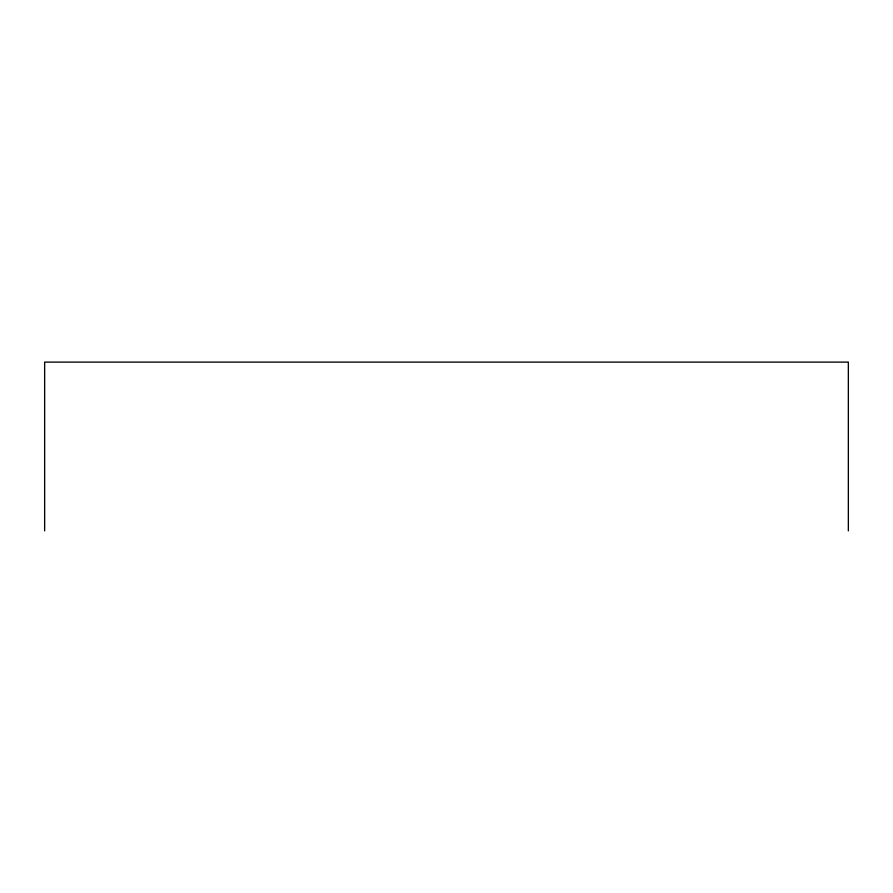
<?xml version="1.0" encoding="UTF-8"?>
<svg xmlns="http://www.w3.org/2000/svg" width="893" height="893" viewBox="0 0 893 893"><rect width="100%" height="100%" fill="white"/><g stroke="black" fill="none" stroke-linecap="round" stroke-linejoin="round"><path stroke-width="1.34" d="M848.35 530.889L848.35 362.111L44.65 362.111L44.65 530.889"/></g></svg>
